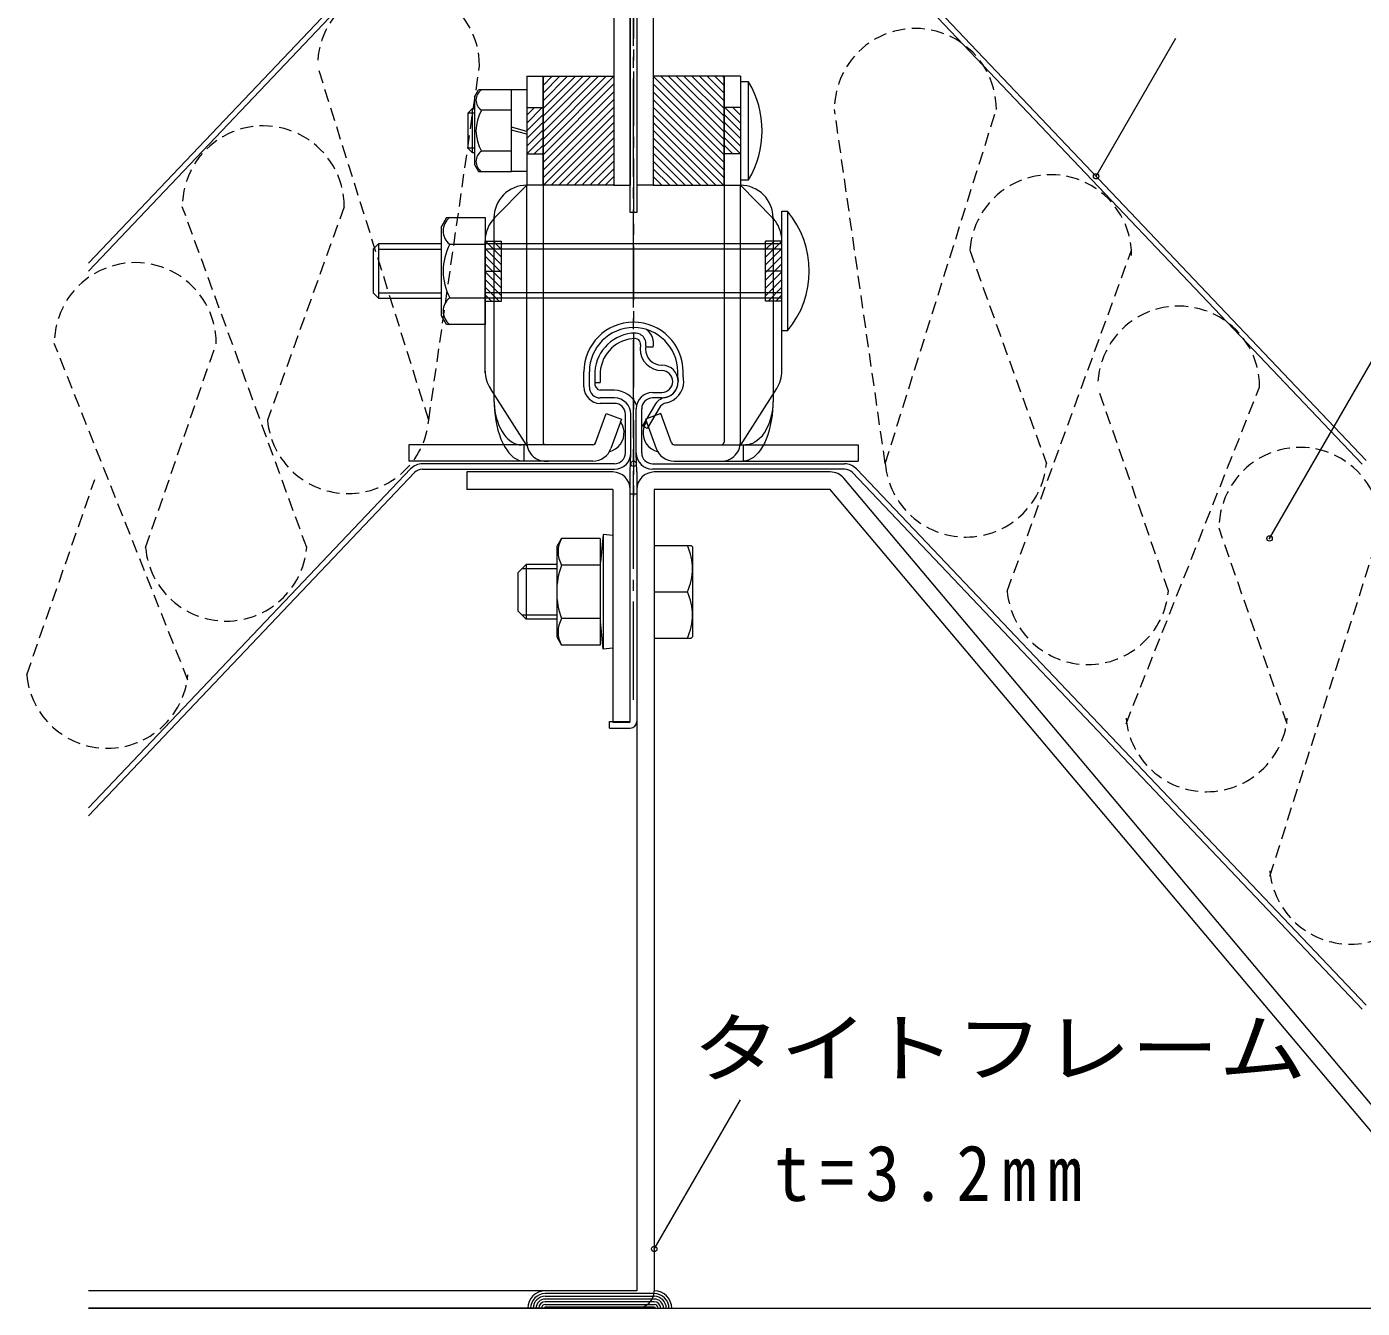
# Model space of a CAD drawing. Units: millimetres, scale not verified. Extents: x -1135 to 443, y -817 to 1523.
# Drawn here: x -498.9 to -253.9, y -633.3 to -398.1 of the extents above; entities that cross this region are included whole.
import ezdxf
from ezdxf.enums import TextEntityAlignment as Align

# ---------------------------------------------------------------- set-up
doc = ezdxf.new("R2010")
doc.units = ezdxf.units.MM
doc.header["$LTSCALE"] = 2
doc.header["$PDMODE"] = 32
doc.header["$PDSIZE"] = 1
for name, pattern in [('CHAIN1', [8, 5, -1, 1, -1]), ('CHAIN2', [12, 9, -1, 1, -1]), ('DASHED1', [1.8, 1.2, -0.6])]:
    doc.linetypes.add(name, pattern=pattern)
doc.layers.add('0-1', color=3, linetype='Continuous', lineweight=18)
doc.styles.add('ＭＳ ゴシック', font='')
doc.styles.get('ＭＳ ゴシック').set_extended_font_data('MS Gothic')

msp = doc.modelspace()

# ---------------------------------------------------------------- linework, layer by layer
at = {"layer": '0-1', "color": 7, "linetype": 'CHAIN2'}
msp.add_line((-387.606, -521.628), (-387.606, -297.143), dxfattribs=at)
at = {"layer": '0-1', "color": 7, "linetype": 'CHAIN1'}
msp.add_line((-387.606, -342.307), (-387.606, -484.829), dxfattribs=at)
at = {"layer": '0-1', "color": 7}
for p, q in [((-388.207, -432.198), (-388.207, -377.099)), ((-487.606, -441.487), (-428.493, -379.263)), ((-387.007, -378.455), (-387.007, -432.198)), ((-253.197, -477.706), (-346.719, -379.263)), ((-427.768, -379.951), (-487.606, -442.939)), ((-347.444, -379.951), (-253.922, -478.395)), ((-302.749, -425.547), (-288.113, -400.198)), ((-387.007, -432.198), (-388.207, -432.198)), ((-270.937, -492.033), (-249.048, -454.124)), ((-386.342, -456.514), (-386.406, -457.229)), ((-385.358, -456.692), (-385.406, -457.229)), ((-383.992, -456.941), (-385.16, -456.941)), ((-396.705, -464.228), (-396.705, -461.428)), ((-395.705, -464.228), (-395.705, -461.428)), ((-394.706, -461.428), (-394.706, -463.427)), ((-393.707, -461.489), (-393.707, -463.427)), ((-379.506, -462.459), (-379.506, -461.428)), ((-379.506, -462.459), (-379.406, -463.228)), ((-378.506, -462.339), (-378.506, -461.428)), ((-394.706, -463.427), (-393.707, -463.427)), ((-391.106, -464.839), (-393.706, -464.839)), ((-384.106, -465.227), (-382.406, -465.227)), ((-391.106, -466.228), (-393.706, -466.228)), ((-391.106, -467.228), (-393.706, -467.228)), ((-383.776, -467.597), (-385.944, -471.336)), ((-382.406, -466.228), (-384.106, -466.228)), ((-389.105, -476.329), (-389.105, -469.227)), ((-388.106, -476.329), (-388.106, -469.227)), ((-387.106, -476.329), (-387.106, -468.227)), ((-386.106, -476.329), (-386.106, -468.227)), ((-388.205, -479.828), (-388.105, -476.329)), ((-387.006, -479.828), (-387.106, -476.329)), ((-487.605, -541.487), (-428.493, -479.263)), ((-427.767, -479.951), (-487.605, -542.938)), ((-391.105, -478.329), (-426.317, -478.329)), ((-426.317, -479.328), (-391.104, -479.328)), ((-393.94, -478.329), (-422.113, -478.329)), ((-388.205, -525.628), (-388.205, -479.828)), ((-387.006, -479.828), (-387.006, -485.828)), ((-384.106, -478.329), (-348.893, -478.329)), ((-348.893, -479.328), (-384.106, -479.328)), ((-381.272, -478.329), (-353.099, -478.329)), ((-347.443, -479.951), (-253.922, -578.395)), ((-253.197, -577.706), (-346.718, -479.263)), ((-388.205, -483.829), (-387.006, -483.829)), ((-392.005, -525.628), (-388.205, -525.628)), ((-392.005, -526.828), (-392.005, -525.628)), ((-392.005, -526.828), (-388.205, -526.828)), ((-383.805, -622.451), (-367.986, -595.054)), ((-383.806, -630.629), (-403.806, -630.629)), ((-403.806, -631.129), (-383.806, -631.129)), ((-383.806, -631.629), (-403.806, -631.629)), ((-383.806, -632.129), (-403.806, -632.129)), ((-403.806, -632.629), (-383.806, -632.629)), ((-383.806, -633.129), (-403.806, -633.129))]:
    msp.add_line(p, q, dxfattribs=at)
at = {"layer": '0-1'}
for p, q in [((-388.207, -385.398), (-388.207, -427.198)), ((-387.007, -385.398), (-387.007, -427.198)), ((-407.207, -407.198), (-407.207, -427.198)), ((-407.207, -407.198), (-404.207, -407.198)), ((-404.207, -420.198), (-391.207, -407.198)), ((-404.207, -418.784), (-392.621, -407.198)), ((-404.207, -417.37), (-394.035, -407.198)), ((-404.207, -415.956), (-395.449, -407.198)), ((-404.207, -414.541), (-396.864, -407.198)), ((-404.207, -413.127), (-398.278, -407.198)), ((-404.207, -411.713), (-399.692, -407.198)), ((-404.207, -410.299), (-401.106, -407.198)), ((-404.207, -408.884), (-402.52, -407.198)), ((-404.207, -407.47), (-403.934, -407.198)), ((-404.207, -407.198), (-404.207, -427.527)), ((-404.207, -421.612), (-391.207, -408.612)), ((-371.007, -420.198), (-384.007, -407.198)), ((-371.007, -421.612), (-384.007, -408.612)), ((-371.007, -418.784), (-382.592, -407.198)), ((-371.007, -417.37), (-381.178, -407.198)), ((-371.007, -415.956), (-379.764, -407.198)), ((-371.007, -414.541), (-378.35, -407.198)), ((-371.007, -413.127), (-376.936, -407.198)), ((-371.007, -411.713), (-375.521, -407.198)), ((-371.007, -410.299), (-374.107, -407.198)), ((-371.007, -408.884), (-372.693, -407.198)), ((-371.007, -407.47), (-371.279, -407.198)), ((-371.007, -407.198), (-371.007, -427.527)), ((-368.007, -407.198), (-371.007, -407.198)), ((-368.007, -407.198), (-368.007, -427.198)), ((-416.807, -410.998), (-416.053, -409.693)), ((-416.807, -410.998), (-416.807, -423.398)), ((-410.007, -409.693), (-416.053, -409.693)), ((-407.207, -409.698), (-410.007, -409.698)), ((-407.207, -409.698), (-407.207, -424.698)), ((-404.207, -423.027), (-391.207, -410.027)), ((-404.207, -424.441), (-391.207, -411.441)), ((-371.007, -423.027), (-384.007, -410.027)), ((-371.007, -424.441), (-384.007, -411.441)), ((-416.807, -413.998), (-418.007, -413.998)), ((-417.207, -413.198), (-417.207, -421.198)), ((-410.007, -413.445), (-415.507, -413.445)), ((-407.207, -412.948), (-404.207, -412.948)), ((-407.207, -414.362), (-405.792, -412.948)), ((-407.207, -415.777), (-404.378, -412.948)), ((-404.207, -425.855), (-391.207, -412.855)), ((-371.007, -425.855), (-384.007, -412.855)), ((-368.007, -412.948), (-371.007, -412.948)), ((-368.007, -415.777), (-370.835, -412.948)), ((-368.007, -414.362), (-369.421, -412.948)), ((-407.207, -417.191), (-404.207, -414.191)), ((-407.207, -418.605), (-404.207, -415.605)), ((-404.135, -427.198), (-391.207, -414.269)), ((-402.721, -427.198), (-391.207, -415.683)), ((-371.078, -427.198), (-384.007, -414.269)), ((-372.492, -427.198), (-384.007, -415.683)), ((-368.007, -417.191), (-371.007, -414.191)), ((-368.007, -418.605), (-371.007, -415.605)), ((-407.207, -417.315), (-410.007, -416.564)), ((-407.207, -417.832), (-410.007, -417.082)), ((-407.207, -420.019), (-404.207, -417.019)), ((-407.207, -421.433), (-404.207, -418.433)), ((-401.307, -427.198), (-391.207, -417.098)), ((-399.893, -427.198), (-391.207, -418.512)), ((-373.906, -427.198), (-384.007, -417.098)), ((-375.32, -427.198), (-384.007, -418.512)), ((-368.007, -420.019), (-371.007, -417.019)), ((-368.007, -421.433), (-371.007, -418.433)), ((-416.807, -420.398), (-418.007, -420.398)), ((-410.007, -420.951), (-415.507, -420.951)), ((-405.807, -421.448), (-404.207, -419.848)), ((-404.393, -421.448), (-404.207, -421.262)), ((-398.479, -427.198), (-391.207, -419.926)), ((-397.065, -427.198), (-391.207, -421.34)), ((-376.735, -427.198), (-384.007, -419.926)), ((-378.149, -427.198), (-384.007, -421.34)), ((-369.406, -421.448), (-371.007, -419.848)), ((-370.82, -421.448), (-371.007, -421.262)), ((-416.807, -423.398), (-416.053, -424.704)), ((-407.207, -421.448), (-404.207, -421.448)), ((-395.65, -427.198), (-391.207, -422.754)), ((-379.563, -427.198), (-384.007, -422.754)), ((-368.007, -421.448), (-371.007, -421.448)), ((-407.207, -424.698), (-410.007, -424.698)), ((-394.236, -427.198), (-391.207, -424.169)), ((-392.822, -427.198), (-391.207, -425.583)), ((-380.977, -427.198), (-384.007, -424.169)), ((-382.391, -427.198), (-384.007, -425.583)), ((-407.207, -427.198), (-413.12, -433.21)), ((-404.207, -427.198), (-407.207, -427.198)), ((-407.207, -474.362), (-407.207, -427.198)), ((-404.207, -426.87), (-404.207, -474.328)), ((-391.408, -427.198), (-391.207, -426.997)), ((-383.806, -427.198), (-384.007, -426.997)), ((-371.007, -426.87), (-371.007, -474.328)), ((-371.007, -427.198), (-368.007, -427.198)), ((-368.007, -427.198), (-362.093, -433.21)), ((-368.006, -474.362), (-368.007, -427.198)), ((-421.898, -433.13), (-422.83, -434.745)), ((-413.207, -433.198), (-413.207, -466.503)), ((-362.007, -433.198), (-362.007, -466.503)), ((-422.83, -451.145), (-422.83, -434.745)), ((-434.383, -437.945), (-434.383, -447.945)), ((-422.83, -437.945), (-434.383, -437.945)), ((-421.33, -438.037), (-414.83, -438.037)), ((-414.83, -437.445), (-411.83, -437.445)), ((-360.383, -437.945), (-414.83, -437.945)), ((-411.83, -440.405), (-414.79, -437.445)), ((-411.83, -438.991), (-413.376, -437.445)), ((-411.83, -437.576), (-411.962, -437.445)), ((-411.83, -448.445), (-411.83, -437.445)), ((-363.383, -448.445), (-363.383, -437.445)), ((-360.383, -437.445), (-363.383, -437.445)), ((-363.383, -440.405), (-360.423, -437.445)), ((-363.383, -438.991), (-361.837, -437.445)), ((-363.383, -437.576), (-363.251, -437.445)), ((-434.383, -438.945), (-422.83, -438.945)), ((-411.83, -441.819), (-414.83, -438.819)), ((-360.383, -438.945), (-414.83, -438.945)), ((-411.83, -443.233), (-414.83, -440.233)), ((-363.383, -441.819), (-360.383, -438.819)), ((-363.383, -443.233), (-360.383, -440.233)), ((-411.83, -444.647), (-414.83, -441.648)), ((-414.83, -442.945), (-411.83, -442.945)), ((-414.83, -442.945), (-411.83, -442.945)), ((-411.83, -446.062), (-414.83, -443.062)), ((-363.383, -444.647), (-360.383, -441.648)), ((-360.383, -442.945), (-363.383, -442.945)), ((-360.383, -442.945), (-363.383, -442.945)), ((-363.383, -446.062), (-360.383, -443.062)), ((-411.83, -447.476), (-414.83, -444.476)), ((-412.276, -448.445), (-414.83, -445.89)), ((-363.383, -447.476), (-360.383, -444.476)), ((-362.938, -448.445), (-360.383, -445.89)), ((-434.383, -446.945), (-422.83, -446.945)), ((-434.383, -447.945), (-422.83, -447.945)), ((-421.33, -447.852), (-414.83, -447.852)), ((-360.383, -446.945), (-414.83, -446.945)), ((-413.69, -448.445), (-414.83, -447.304)), ((-360.383, -447.945), (-414.83, -447.945)), ((-361.523, -448.445), (-360.383, -447.304)), ((-414.83, -448.445), (-411.83, -448.445)), ((-360.383, -448.445), (-363.383, -448.445)), ((-421.898, -452.76), (-422.83, -451.145)), ((-407.207, -474.988), (-413.871, -464.516)), ((-368.006, -474.988), (-361.342, -464.516)), ((-394.59, -474.499), (-392.617, -469.08)), ((-380.623, -474.499), (-382.596, -469.08)), ((-407.732, -474.828), (-407.732, -477.828)), ((-367.481, -474.828), (-367.481, -477.828)), ((-395.06, -477.828), (-428.826, -477.828)), ((-418.206, -479.828), (-418.206, -483.029)), ((-391.406, -479.828), (-418.206, -479.828)), ((-351.512, -479.828), (-383.805, -479.828)), ((-380.154, -477.828), (-346.387, -477.828)), ((-223.505, -630.129), (-349.046, -480.99)), ((-391.406, -483.029), (-418.206, -483.029)), ((-391.406, -483.029), (-391.406, -525.829)), ((-387.006, -483.029), (-387.006, -630.129)), ((-351.512, -483.029), (-383.805, -483.029)), ((-383.805, -483.029), (-383.805, -630.129)), ((-225.972, -632.168), (-351.512, -483.029)), ((-401.706, -493.579), (-400.802, -492.014)), ((-393.705, -492.014), (-400.802, -492.014)), ((-393.705, -492.014), (-393.705, -511.643)), ((-393.197, -491.329), (-393.197, -512.328)), ((-401.706, -493.579), (-401.706, -510.078)), ((-383.805, -493.329), (-377.056, -493.329)), ((-407.306, -496.828), (-408.806, -498.329)), ((-407.306, -496.828), (-407.306, -506.828)), ((-401.706, -496.828), (-407.306, -496.828)), ((-393.705, -496.921), (-400.802, -496.921)), ((-408.806, -498.329), (-408.806, -505.328)), ((-401.706, -497.578), (-408.055, -497.578)), ((-383.805, -501.828), (-377.709, -501.828)), ((-407.306, -506.828), (-408.806, -505.328)), ((-401.706, -506.078), (-408.055, -506.078)), ((-401.706, -506.828), (-407.306, -506.828)), ((-393.705, -506.736), (-400.802, -506.736)), ((-393.197, -512.328), (-393.697, -507.255)), ((-401.706, -510.078), (-400.802, -511.643)), ((-393.705, -511.643), (-400.802, -511.643)), ((-383.805, -510.328), (-377.056, -510.328)), ((-377.056, -510.328), (-376.805, -510.078)), ((-388.205, -525.829), (-391.406, -525.829)), ((-387.006, -630.129), (-487.605, -630.129))]:
    msp.add_line(p, q, dxfattribs=at)
at = {"layer": '0-1', "color": 4, "linetype": 'DASHED1', "lineweight": 9}
for p, q in [((-425.18, -470.311), (-445.563, -405.297)), ((-425.18, -470.311), (-415.863, -405.297)), ((-341.437, -478.291), (-350.754, -413.277)), ((-341.437, -478.291), (-321.054, -413.277)), ((-447.549, -493.716), (-470.378, -431.148)), ((-440.678, -431.148), (-454.753, -470.311)), ((-325.939, -439.128), (-311.864, -478.291)), ((-319.068, -501.696), (-296.239, -439.128)), ((-469.351, -518.05), (-493.858, -456.253)), ((-477.122, -493.716), (-464.158, -456.253)), ((-289.495, -501.696), (-302.459, -464.233)), ((-297.266, -526.03), (-272.759, -464.233)), ((-498.924, -517.06), (-486.42, -481.192)), ((-267.693, -526.03), (-280.197, -490.162)), ((-270.898, -554.011), (-250.497, -490.162))]:
    msp.add_line(p, q, dxfattribs=at)
at = {"layer": '0-1'}
for points in [[(-391.207, -385.398), (-391.207, -427.198), (-388.207, -427.198)], [(-384.007, -385.398), (-384.007, -427.198), (-387.007, -427.198)], [(-416.053, -424.704), (-410.007, -424.704), (-410.007, -409.693)], [(-416.807, -413.198), (-417.207, -413.198), (-418.007, -413.998), (-418.007, -420.398), (-417.207, -421.198), (-416.807, -421.198)], [(-421.898, -433.13), (-414.83, -433.13), (-414.83, -452.76), (-421.898, -452.76)], [(-434.383, -437.945), (-435.383, -438.945), (-435.383, -446.945), (-434.383, -447.945)], [(-414.83, -461.643), (-414.83, -453.348), (-414.83, -437.405)], [(-360.383, -461.643), (-360.383, -453.348), (-360.383, -437.405)], [(-413.207, -466.503), (-413.187, -467.231), (-413.13, -467.954), (-413.034, -468.665), (-412.902, -469.36), (-412.733, -470.034), (-412.529, -470.68), (-412.292, -471.295), (-412.024, -471.873), (-411.726, -472.411), (-411.4, -472.903), (-411.05, -473.347), (-410.678, -473.738), (-410.287, -474.075), (-409.88, -474.354), (-409.459, -474.573), (-409.028, -474.731), (-408.591, -474.826), (-408.15, -474.857)], [(-413.207, -466.503), (-413.186, -467.49), (-413.124, -468.47), (-413.02, -469.434), (-412.877, -470.377), (-412.694, -471.289), (-412.473, -472.166), (-412.217, -472.999), (-411.926, -473.783), (-411.603, -474.511), (-411.251, -475.179), (-410.872, -475.78), (-410.47, -476.311), (-410.046, -476.767), (-409.605, -477.145), (-409.149, -477.442), (-408.683, -477.656), (-408.209, -477.785), (-407.732, -477.828)], [(-362.007, -466.503), (-362.027, -467.49), (-362.09, -468.47), (-362.193, -469.434), (-362.337, -470.377), (-362.519, -471.289), (-362.74, -472.166), (-362.996, -472.999), (-363.287, -473.783), (-363.61, -474.511), (-363.962, -475.179), (-364.341, -475.78), (-364.744, -476.311), (-365.167, -476.767), (-365.608, -477.145), (-366.064, -477.442), (-366.53, -477.656), (-367.004, -477.785), (-367.481, -477.828)], [(-362.007, -466.503), (-362.026, -467.231), (-362.083, -467.954), (-362.179, -468.665), (-362.312, -469.36), (-362.48, -470.034), (-362.684, -470.68), (-362.921, -471.295), (-363.19, -471.873), (-363.488, -472.411), (-363.813, -472.903), (-364.163, -473.347), (-364.535, -473.738), (-364.926, -474.075), (-365.334, -474.354), (-365.754, -474.573), (-366.185, -474.731), (-366.623, -474.826), (-367.063, -474.857)], [(-392.617, -469.08), (-389.798, -470.106), (-391.771, -475.525)], [(-382.596, -469.08), (-385.415, -470.106), (-383.442, -475.525)], [(-395.06, -474.828), (-428.826, -474.828), (-428.826, -477.828)], [(-380.154, -474.828), (-346.387, -474.828), (-346.387, -477.828)], [(-391.406, -491.505), (-393.197, -491.329), (-393.697, -496.402)], [(-391.406, -491.505), (-391.406, -512.152), (-393.197, -512.328)], [(-377.056, -493.329), (-376.805, -493.579), (-376.805, -510.078)], [(-387.006, -633.329), (-487.605, -633.329), (262.395, -633.329)]]:
    msp.add_lwpolyline(points, dxfattribs=at)
for points in [[(-404.207, -407.198), (-391.207, -407.198), (-391.207, -427.198), (-404.207, -427.198)], [(-371.007, -407.198), (-384.007, -407.198), (-384.007, -427.198), (-371.007, -427.198)], [(-366.507, -408.198), (-368.007, -408.198), (-368.007, -426.198), (-366.507, -426.198)], [(-360.383, -431.945), (-359.383, -431.945), (-359.383, -453.945), (-360.383, -453.945)]]:
    msp.add_lwpolyline(points, close=True, dxfattribs=at)
at = {"layer": '0-1', "color": 7}
msp.add_lwpolyline([(-382.91, -468.098), (-385.079, -471.839), (-385.944, -471.336)], dxfattribs=at)
at = {"layer": '0-1', "color": 4, "linetype": 'DASHED1', "lineweight": 9}
for centre, start, end in [((-430.713, -405.297), 359.99998, 180), ((-335.904, -413.277), 359.99998, 180), ((-455.528, -431.148), 359.99998, 180), ((-311.089, -440.118), 359.99998, 180), ((-479.008, -456.253), 359.99998, 180), ((-287.609, -464.233), 359.99998, 180), ((-439.967, -468.941), 185.29526, 354.70473), ((-265.347, -490.162), 359.99998, 180), ((-326.65, -476.921), 185.29526, 354.70473), ((-462.335, -492.346), 185.29526, 354.70473), ((-304.282, -500.326), 185.29526, 354.70473), ((-484.138, -515.69), 185.29526, 354.70473), ((-282.479, -523.67), 185.29526, 354.70473), ((-256.111, -551.651), 185.29526, 354.70473)]:
    msp.add_arc(centre, 14.85, start, end, dxfattribs=at)
at = {"layer": '0-1'}
for centre, radius, start, end in [((-381.457, -417.198), 17.45, 328.95178, 31.04823), ((-414.246, -411.569), 2.26, 123.89024, 236.10977), ((-408.965, -417.198), 7.542, 150.15828, 209.84174), ((-414.246, -422.827), 2.26, 123.89024, 236.10977), ((-407.207, -433.198), 6, 89.99986, 179.99988), ((-368.007, -433.198), 6, 0.00014, 90.00015), ((-419.422, -435.584), 3.109, 127.87814, 232.12187), ((-408.83, -437.405), 6, 135.47176, 143.04236), ((-366.383, -437.405), 6, 36.95769, 44.52829), ((-372.508, -442.945), 17.125, 320.0338, 39.96622), ((-408.83, -437.405), 6, 143.04236, 180.00029), ((-366.383, -437.405), 6, 359.99976, 36.95769), ((-411.896, -442.945), 10.635, 152.51878, 207.48123), ((-419.422, -450.306), 3.109, 127.87814, 232.12187), ((-408.809, -461.295), 6, 180.00029, 212.47176), ((-408.809, -461.295), 6, 180.00029, 212.47176), ((-366.404, -461.295), 6, 327.52829, 359.99976), ((-392.958, -472.613), 3.617, 284.55696, 4.49387), ((-392.958, -472.613), 3.617, 4.49387, 34.26891), ((-382.255, -472.613), 3.617, 175.50581, 255.44272), ((-382.255, -472.613), 3.617, 145.73077, 175.50581), ((-403.707, -474.362), 3.5, 179.9998, 277.99965), ((-403.707, -474.328), 0.5, 179.99953, 269.99953), ((-395.06, -474.329), 0.5, 270.0015, 340.0015), ((-395.06, -474.329), 0.5, 290.0015, 340.0015), ((-380.154, -474.329), 0.5, 200.00014, 270.00014), ((-380.154, -474.329), 0.5, 200.00014, 250.00014), ((-371.506, -474.362), 3.5, 262.00015, 0), ((-371.506, -474.328), 0.5, 270, 0), ((-395.06, -474.329), 3.5, 269.99968, 339.99968), ((-380.154, -474.329), 3.5, 200.00014, 270.00014), ((-391.406, -483.029), 3.2, 0, 90), ((-383.805, -483.029), 3.2, 90, 180), ((-351.512, -483.029), 3.2, 39.58386, 90), ((-396.552, -494.467), 4.907, 149.99995, 210.00006), ((-387.253, -497.579), 10.448, 335.99666, 24.00336), ((-387.926, -501.828), 13.779, 159.13594, 200.86407), ((-391.906, -496.579), 1.8, 174.37169, 180), ((-387.253, -506.078), 10.448, 335.99666, 24.00336), ((-396.552, -509.19), 4.907, 149.99995, 210.00006), ((-391.906, -507.078), 1.8, 180, 185.62833), ((-387.006, -630.129), 3.2, 270, 0)]:
    msp.add_arc(centre, radius, start, end, dxfattribs=at)
at = {"layer": '0-1', "color": 7}
for centre, radius, start, end in [((-387.605, -461.428), 9.099, 0, 180), ((-387.605, -461.428), 8.1, 0, 180), ((-387.167, -461.89), 7.552, 90.3642, 176.48582), ((-387.167, -461.89), 6.552, 90.3642, 176.48582), ((-387.326, -456.335), 2, 349.72002, 106.27591), ((-387.326, -456.335), 1, 349.72002, 106.27591), ((-387.326, -456.335), 3.388, 349.72002, 51.31358), ((-382.406, -457.229), 4, 180, 270), ((-382.406, -457.229), 3, 180, 270), ((-382.406, -463.228), 3, 0, 90), ((-382.406, -463.228), 2, 0, 90), ((-382.406, -463.228), 3, 0, 14.83511), ((-382.406, -463.228), 4, 0, 12.83858), ((-393.706, -464.228), 3, 180, 270), ((-393.706, -464.228), 2, 180, 270), ((-393.481, -463.622), 1.239, 171.01538, 259.60056), ((-391.106, -469.227), 4.388, 21.96983, 90), ((-384.106, -468.227), 3, 90, 180), ((-382.406, -463.228), 2, 270, 0), ((-382.406, -463.228), 3, 270, 0), ((-382.406, -463.228), 3, 281.78784, 0), ((-382.406, -463.228), 4, 281.78784, 0), ((-391.106, -469.227), 3, 0, 90), ((-391.106, -469.227), 2, 0, 90), ((-384.106, -468.227), 2, 90, 180), ((-381.18, -469.101), 3, 101.78784, 149.90024), ((-381.18, -469.101), 2, 101.78784, 149.90024), ((-391.105, -476.329), 2, 270, 0), ((-391.105, -476.329), 3, 270, 0), ((-384.106, -476.329), 3, 180, 270), ((-384.106, -476.329), 2, 180, 270), ((-426.317, -481.328), 3, 90, 136.46872), ((-426.317, -481.328), 2, 90, 136.46872), ((-348.893, -481.328), 3, 43.53128, 90), ((-348.893, -481.328), 2, 43.53128, 90), ((-388.205, -525.628), 1.2, 270, 0), ((-403.806, -633.329), 3.2, 90, 179.99867), ((-403.806, -633.329), 2.7, 90, 180), ((-403.806, -633.329), 2.2, 90, 180), ((-403.806, -633.329), 1.7, 90, 180), ((-383.806, -633.329), 3.2, 0.00133, 90), ((-383.806, -633.329), 2.7, 0, 90), ((-383.806, -633.329), 2.2, 0, 90), ((-383.806, -633.329), 1.7, 0, 90), ((-403.806, -633.329), 1.2, 90, 180), ((-403.806, -633.329), 0.7, 90, 180), ((-403.806, -633.329), 0.2, 90, 180), ((-383.806, -633.329), 1.2, 0, 90), ((-383.806, -633.329), 0.7, 0, 90), ((-383.806, -633.329), 0.2, 0, 90)]:
    msp.add_arc(centre, radius, start, end, dxfattribs=at)
at = {"layer": '0-1'}
for p in [(-302.749, -425.547), (-387.606, -478.329), (-270.937, -492.033), (-383.805, -622.451)]:
    msp.add_point(p, dxfattribs=at)
at = {"layer": '0-1', "color": 7}
msp.add_point((-387.606, -478.329), dxfattribs=at)

# ---------------------------------------------------------------- texts
at = {"layer": '0-1', "color": 2, "style": 'ＭＳ ゴシック', "width": 1.15}
msp.add_text('タイトフレーム', height=10.26, dxfattribs=at).set_placement((-376.793, -593.794), align=Align.BOTTOM_LEFT)
at = {"layer": '0-1', "color": 2, "insert": (-361.793, -613.794), "char_height": 10.26, "attachment_point": 7, "style": 'ＭＳ ゴシック'}
msp.add_mtext('\\T1.33;\\W0.9;t=3.2mm', dxfattribs=at)

doc.saveas('drawing.dxf')
